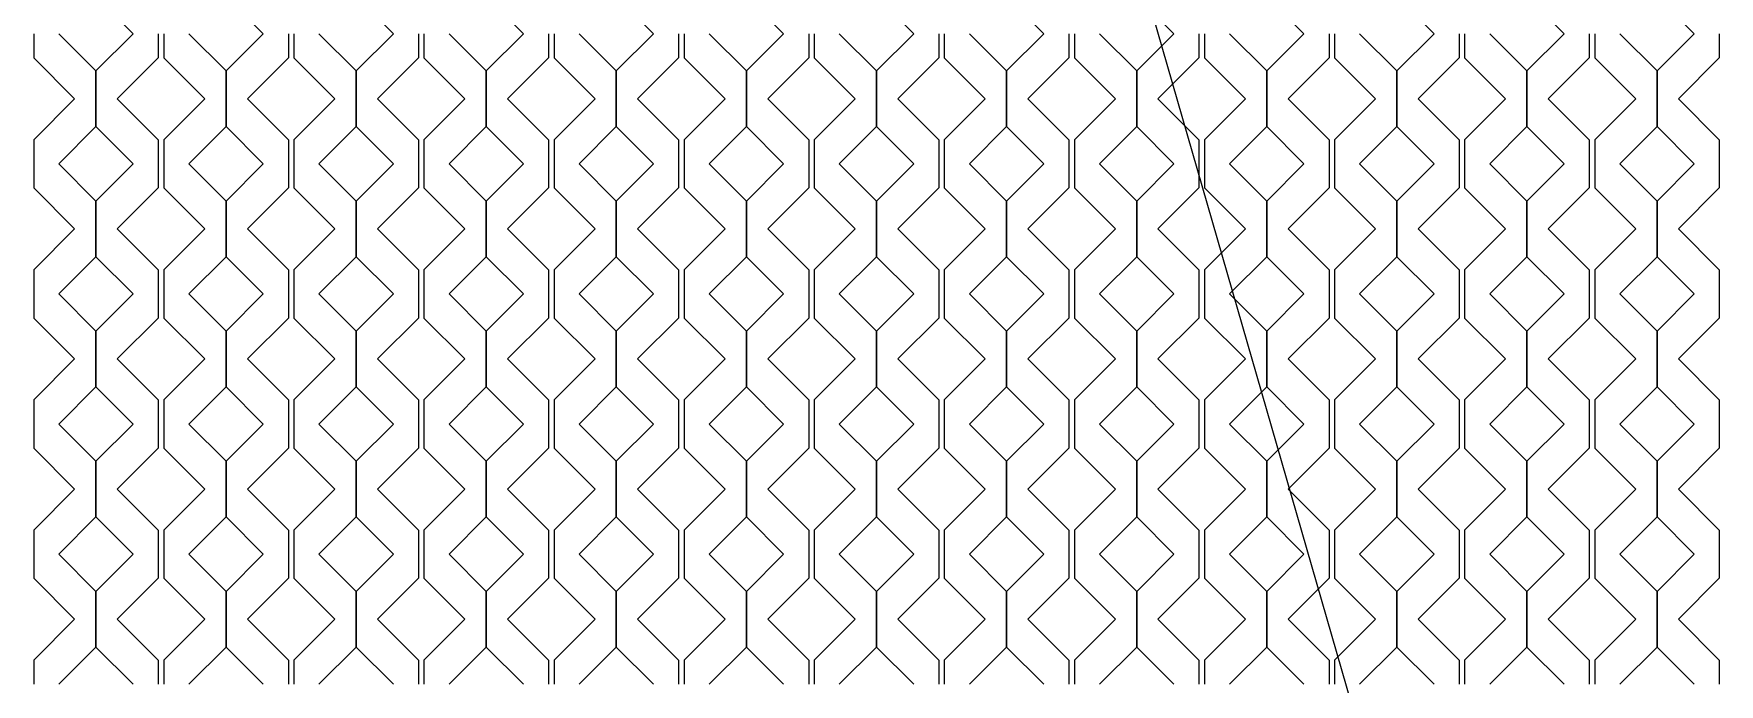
# Model space of a CAD drawing. Header units: millimetres. Extents: x -20794 to 71174, y -103753 to 30644.
# Drawn here: x 23174 to 27493, y 14000 to 15667 of the extents above; entities that cross this region are included whole.
import ezdxf

# ---------------------------------------------------------------- set-up
doc = ezdxf.new("R2010")
doc.units = ezdxf.units.MM
doc.header["$MEASUREMENT"] = 0
doc.layers.add('Местность - Рельеф', color=7, linetype='Continuous')
doc.layers.add('Местность - Рельеф_Ном._пера__1', color=7, linetype='Continuous', lineweight=13)
doc.layers.add('Местность - Рельеф_Ном._пера__102', color=7, linetype='Continuous', lineweight=5, true_color=0xcccccc)

# ---------------------------------------------------------------- blocks, each defined once
blk = doc.blocks.new('*X1')
at = {"layer": 'Местность - Рельеф_Ном._пера__102', "color": 254, "linetype": 'Continuous', "lineweight": 5, "true_color": 0xcccccc}
for p, q in [((23333.310165, 15762.0806), (23428.7398, 15666.651)), ((23666.643165, 15762.0806), (23762.0728, 15666.651)), ((23999.976165, 15762.0806), (24095.4058, 15666.651)), ((24333.309165, 15762.0806), (24428.7388, 15666.651)), ((24666.642165, 15762.0806), (24762.0718, 15666.651)), ((24999.975165, 15762.0806), (25095.4048, 15666.651)), ((25333.308165, 15762.0806), (25428.7378, 15666.651)), ((25666.641165, 15762.0806), (25762.0708, 15666.651)), ((25999.974165, 15762.0806), (26095.4038, 15666.651)), ((26333.307165, 15762.0806), (26428.7368, 15666.651)), ((26666.640165, 15762.0806), (26762.0698, 15666.651)), ((26999.973165, 15762.0806), (27095.4028, 15666.651)), ((27333.306165, 15762.0806), (27428.7358, 15666.651)), ((23173.741, 15666.651), (23173.741, 15604.907)), ((23333.31, 15571.222), (23237.881, 15666.651)), ((23428.7396, 15666.651), (23333.31, 15571.222)), ((23492.879, 15666.651), (23492.879, 15604.907)), ((23507.074, 15666.651), (23507.074, 15604.907)), ((23666.643, 15571.222), (23571.214, 15666.651)), ((23762.0726, 15666.651), (23666.643, 15571.222)), ((23826.212, 15666.651), (23826.212, 15604.907)), ((23840.407, 15666.651), (23840.407, 15604.907)), ((23999.976, 15571.222), (23904.547, 15666.651)), ((24095.4056, 15666.651), (23999.976, 15571.222)), ((24159.545, 15666.651), (24159.545, 15604.907)), ((24173.74, 15666.651), (24173.74, 15604.907)), ((24333.309, 15571.222), (24237.88, 15666.651)), ((24428.7386, 15666.651), (24333.309, 15571.222)), ((24492.878, 15666.651), (24492.878, 15604.907)), ((24507.073, 15666.651), (24507.073, 15604.907)), ((24666.642, 15571.222), (24571.213, 15666.651)), ((24762.0716, 15666.651), (24666.642, 15571.222)), ((24826.211, 15666.651), (24826.211, 15604.907)), ((24840.406, 15666.651), (24840.406, 15604.907)), ((24999.975, 15571.222), (24904.546, 15666.651)), ((25095.4046, 15666.651), (24999.975, 15571.222)), ((25159.544, 15666.651), (25159.544, 15604.907)), ((25173.739, 15666.651), (25173.739, 15604.907)), ((25333.308, 15571.222), (25237.879, 15666.651)), ((25428.7376, 15666.651), (25333.308, 15571.222)), ((25492.877, 15666.651), (25492.877, 15604.907)), ((25507.072, 15666.651), (25507.072, 15604.907)), ((25666.641, 15571.222), (25571.212, 15666.651)), ((25762.0706, 15666.651), (25666.641, 15571.222)), ((25826.21, 15666.651), (25826.21, 15604.907)), ((25840.405, 15666.651), (25840.405, 15604.907)), ((25999.974, 15571.222), (25904.545, 15666.651)), ((26095.4036, 15666.651), (25999.974, 15571.222)), ((26159.543, 15666.651), (26159.543, 15604.907)), ((26173.738, 15666.651), (26173.738, 15604.907)), ((26333.307, 15571.222), (26237.878, 15666.651)), ((26428.7366, 15666.651), (26333.307, 15571.222)), ((26492.876, 15666.651), (26492.876, 15604.907)), ((26507.071, 15666.651), (26507.071, 15604.907)), ((26666.64, 15571.222), (26571.211, 15666.651)), ((26762.0696, 15666.651), (26666.64, 15571.222)), ((26826.209, 15666.651), (26826.209, 15604.907)), ((26840.404, 15666.651), (26840.404, 15604.907)), ((26999.973, 15571.222), (26904.544, 15666.651)), ((27095.4026, 15666.651), (26999.973, 15571.222)), ((27159.542, 15666.651), (27159.542, 15604.907)), ((27173.737, 15666.651), (27173.737, 15604.907)), ((27333.306, 15571.222), (27237.877, 15666.651)), ((27428.7356, 15666.651), (27333.306, 15571.222)), ((27492.875, 15666.651), (27492.875, 15604.907)), ((23278.663, 15499.985), (23173.741, 15604.907)), ((23492.879, 15604.907), (23387.9569, 15499.985)), ((23611.996, 15499.985), (23507.074, 15604.907)), ((23826.212, 15604.907), (23721.2899, 15499.985)), ((23945.329, 15499.985), (23840.407, 15604.907)), ((24159.545, 15604.907), (24054.6229, 15499.985)), ((24278.662, 15499.985), (24173.74, 15604.907)), ((24492.878, 15604.907), (24387.9559, 15499.985)), ((24611.995, 15499.985), (24507.073, 15604.907)), ((24826.211, 15604.907), (24721.2889, 15499.985)), ((24945.328, 15499.985), (24840.406, 15604.907)), ((25159.544, 15604.907), (25054.6219, 15499.985)), ((25278.661, 15499.985), (25173.739, 15604.907)), ((25492.877, 15604.907), (25387.9549, 15499.985)), ((25611.994, 15499.985), (25507.072, 15604.907)), ((25826.21, 15604.907), (25721.2879, 15499.985)), ((25945.327, 15499.985), (25840.405, 15604.907)), ((26159.543, 15604.907), (26054.6209, 15499.985)), ((26278.66, 15499.985), (26173.738, 15604.907)), ((26492.876, 15604.907), (26387.9539, 15499.985)), ((26611.993, 15499.985), (26507.071, 15604.907)), ((26826.209, 15604.907), (26721.2869, 15499.985)), ((26945.326, 15499.985), (26840.404, 15604.907)), ((27159.542, 15604.907), (27054.6199, 15499.985)), ((27278.659, 15499.985), (27173.737, 15604.907)), ((27492.875, 15604.907), (27387.9529, 15499.985)), ((23333.31, 15428.7476), (23333.31, 15571.222)), ((23333.310165, 15571.222), (23333.310165, 15428.7476)), ((23666.643, 15428.7476), (23666.643, 15571.222)), ((23666.643165, 15571.222), (23666.643165, 15428.7476)), ((23999.976, 15428.7476), (23999.976, 15571.222)), ((23999.976165, 15571.222), (23999.976165, 15428.7476)), ((24333.309, 15428.7476), (24333.309, 15571.222)), ((24333.309165, 15571.222), (24333.309165, 15428.7476)), ((24666.642, 15428.7476), (24666.642, 15571.222)), ((24666.642165, 15571.222), (24666.642165, 15428.7476)), ((24999.975, 15428.7476), (24999.975, 15571.222)), ((24999.975165, 15571.222), (24999.975165, 15428.7476)), ((25333.308, 15428.7476), (25333.308, 15571.222)), ((25333.308165, 15571.222), (25333.308165, 15428.7476)), ((25666.641, 15428.7476), (25666.641, 15571.222)), ((25666.641165, 15571.222), (25666.641165, 15428.7476)), ((25999.974, 15428.7476), (25999.974, 15571.222)), ((25999.974165, 15571.222), (25999.974165, 15428.7476)), ((26333.307, 15428.7476), (26333.307, 15571.222)), ((26333.307165, 15571.222), (26333.307165, 15428.7476)), ((26666.64, 15428.7476), (26666.64, 15571.222)), ((26666.640165, 15571.222), (26666.640165, 15428.7476)), ((26999.973, 15428.7476), (26999.973, 15571.222)), ((26999.973165, 15571.222), (26999.973165, 15428.7476)), ((27333.306, 15428.7476), (27333.306, 15571.222)), ((27333.306165, 15571.222), (27333.306165, 15428.7476)), ((23173.741, 15395.0625), (23278.663, 15499.985)), ((23387.9569, 15499.985), (23492.879, 15395.0625)), ((23507.074, 15395.0625), (23611.996, 15499.985)), ((23721.2899, 15499.985), (23826.212, 15395.0625)), ((23840.407, 15395.0625), (23945.329, 15499.985)), ((24054.6229, 15499.985), (24159.545, 15395.0625)), ((24173.74, 15395.0625), (24278.662, 15499.985)), ((24387.9559, 15499.985), (24492.878, 15395.0625)), ((24507.073, 15395.0625), (24611.995, 15499.985)), ((24721.2889, 15499.985), (24826.211, 15395.0625)), ((24840.406, 15395.0625), (24945.328, 15499.985)), ((25054.6219, 15499.985), (25159.544, 15395.0625)), ((25173.739, 15395.0625), (25278.661, 15499.985)), ((25387.9549, 15499.985), (25492.877, 15395.0625)), ((25507.072, 15395.0625), (25611.994, 15499.985)), ((25721.2879, 15499.985), (25826.21, 15395.0625)), ((25840.405, 15395.0625), (25945.327, 15499.985)), ((26054.6209, 15499.985), (26159.543, 15395.0625)), ((26173.738, 15395.0625), (26278.66, 15499.985)), ((26387.9539, 15499.985), (26492.876, 15395.0625)), ((26507.071, 15395.0625), (26611.993, 15499.985)), ((26721.2869, 15499.985), (26826.209, 15395.0625)), ((26840.404, 15395.0625), (26945.326, 15499.985)), ((27054.6199, 15499.985), (27159.542, 15395.0625)), ((27173.737, 15395.0625), (27278.659, 15499.985)), ((27387.9529, 15499.985), (27492.875, 15395.0625)), ((23237.881, 15333.318165), (23333.31, 15428.7478)), ((23333.310165, 15428.7476), (23428.7398, 15333.318)), ((23571.214, 15333.318165), (23666.643, 15428.7478)), ((23666.643165, 15428.7476), (23762.0728, 15333.318)), ((23904.547, 15333.318165), (23999.976, 15428.7478)), ((23999.976165, 15428.7476), (24095.4058, 15333.318)), ((24237.88, 15333.318165), (24333.309, 15428.7478)), ((24333.309165, 15428.7476), (24428.7388, 15333.318)), ((24571.213, 15333.318165), (24666.642, 15428.7478)), ((24666.642165, 15428.7476), (24762.0718, 15333.318)), ((24904.546, 15333.318165), (24999.975, 15428.7478)), ((24999.975165, 15428.7476), (25095.4048, 15333.318)), ((25237.879, 15333.318165), (25333.308, 15428.7478)), ((25333.308165, 15428.7476), (25428.7378, 15333.318)), ((25571.212, 15333.318165), (25666.641, 15428.7478)), ((25666.641165, 15428.7476), (25762.0708, 15333.318)), ((25904.545, 15333.318165), (25999.974, 15428.7478)), ((25999.974165, 15428.7476), (26095.4038, 15333.318)), ((26237.878, 15333.318165), (26333.307, 15428.7478)), ((26333.307165, 15428.7476), (26428.7368, 15333.318)), ((26571.211, 15333.318165), (26666.64, 15428.7478)), ((26666.640165, 15428.7476), (26762.0698, 15333.318)), ((26904.544, 15333.318165), (26999.973, 15428.7478)), ((26999.973165, 15428.7476), (27095.4028, 15333.318)), ((27237.877, 15333.318165), (27333.306, 15428.7478)), ((27333.306165, 15428.7476), (27428.7358, 15333.318)), ((23173.741, 15395.0625), (23173.741, 15333.318)), ((23492.879, 15395.0625), (23492.879, 15333.318)), ((23507.074, 15395.0625), (23507.074, 15333.318)), ((23826.212, 15395.0625), (23826.212, 15333.318)), ((23840.407, 15395.0625), (23840.407, 15333.318)), ((24159.545, 15395.0625), (24159.545, 15333.318)), ((24173.74, 15395.0625), (24173.74, 15333.318)), ((24492.878, 15395.0625), (24492.878, 15333.318)), ((24507.073, 15395.0625), (24507.073, 15333.318)), ((24826.211, 15395.0625), (24826.211, 15333.318)), ((24840.406, 15395.0625), (24840.406, 15333.318)), ((25159.544, 15395.0625), (25159.544, 15333.318)), ((25173.739, 15395.0625), (25173.739, 15333.318)), ((25492.877, 15395.0625), (25492.877, 15333.318)), ((25507.072, 15395.0625), (25507.072, 15333.318)), ((25826.21, 15395.0625), (25826.21, 15333.318)), ((25840.405, 15395.0625), (25840.405, 15333.318)), ((26159.543, 15395.0625), (26159.543, 15333.318)), ((26173.738, 15395.0625), (26173.738, 15333.318)), ((26492.876, 15395.0625), (26492.876, 15333.318)), ((26507.071, 15395.0625), (26507.071, 15333.318)), ((26826.209, 15395.0625), (26826.209, 15333.318)), ((26840.404, 15395.0625), (26840.404, 15333.318)), ((27159.542, 15395.0625), (27159.542, 15333.318)), ((27173.737, 15395.0625), (27173.737, 15333.318)), ((27492.875, 15395.0625), (27492.875, 15333.318)), ((23173.741, 15333.318), (23173.741, 15271.574)), ((23333.31, 15237.889), (23237.881, 15333.318)), ((23428.7396, 15333.318), (23333.31, 15237.889)), ((23492.879, 15333.318), (23492.879, 15271.574)), ((23507.074, 15333.318), (23507.074, 15271.574)), ((23666.643, 15237.889), (23571.214, 15333.318)), ((23762.0726, 15333.318), (23666.643, 15237.889)), ((23826.212, 15333.318), (23826.212, 15271.574)), ((23840.407, 15333.318), (23840.407, 15271.574)), ((23999.976, 15237.889), (23904.547, 15333.318)), ((24095.4056, 15333.318), (23999.976, 15237.889)), ((24159.545, 15333.318), (24159.545, 15271.574)), ((24173.74, 15333.318), (24173.74, 15271.574)), ((24333.309, 15237.889), (24237.88, 15333.318)), ((24428.7386, 15333.318), (24333.309, 15237.889)), ((24492.878, 15333.318), (24492.878, 15271.574)), ((24507.073, 15333.318), (24507.073, 15271.574)), ((24666.642, 15237.889), (24571.213, 15333.318)), ((24762.0716, 15333.318), (24666.642, 15237.889)), ((24826.211, 15333.318), (24826.211, 15271.574)), ((24840.406, 15333.318), (24840.406, 15271.574)), ((24999.975, 15237.889), (24904.546, 15333.318)), ((25095.4046, 15333.318), (24999.975, 15237.889)), ((25159.544, 15333.318), (25159.544, 15271.574)), ((25173.739, 15333.318), (25173.739, 15271.574)), ((25333.308, 15237.889), (25237.879, 15333.318)), ((25428.7376, 15333.318), (25333.308, 15237.889)), ((25492.877, 15333.318), (25492.877, 15271.574)), ((25507.072, 15333.318), (25507.072, 15271.574)), ((25666.641, 15237.889), (25571.212, 15333.318)), ((25762.0706, 15333.318), (25666.641, 15237.889)), ((25826.21, 15333.318), (25826.21, 15271.574)), ((25840.405, 15333.318), (25840.405, 15271.574)), ((25999.974, 15237.889), (25904.545, 15333.318)), ((26095.4036, 15333.318), (25999.974, 15237.889)), ((26159.543, 15333.318), (26159.543, 15271.574)), ((26173.738, 15333.318), (26173.738, 15271.574)), ((26333.307, 15237.889), (26237.878, 15333.318)), ((26428.7366, 15333.318), (26333.307, 15237.889)), ((26492.876, 15333.318), (26492.876, 15271.574)), ((26507.071, 15333.318), (26507.071, 15271.574)), ((26666.64, 15237.889), (26571.211, 15333.318)), ((26762.0696, 15333.318), (26666.64, 15237.889)), ((26826.209, 15333.318), (26826.209, 15271.574)), ((26840.404, 15333.318), (26840.404, 15271.574)), ((26999.973, 15237.889), (26904.544, 15333.318)), ((27095.4026, 15333.318), (26999.973, 15237.889)), ((27159.542, 15333.318), (27159.542, 15271.574)), ((27173.737, 15333.318), (27173.737, 15271.574)), ((27333.306, 15237.889), (27237.877, 15333.318)), ((27428.7356, 15333.318), (27333.306, 15237.889)), ((27492.875, 15333.318), (27492.875, 15271.574)), ((23278.663, 15166.652), (23173.741, 15271.574)), ((23492.879, 15271.574), (23387.9569, 15166.652)), ((23611.996, 15166.652), (23507.074, 15271.574)), ((23826.212, 15271.574), (23721.2899, 15166.652)), ((23945.329, 15166.652), (23840.407, 15271.574)), ((24159.545, 15271.574), (24054.6229, 15166.652)), ((24278.662, 15166.652), (24173.74, 15271.574)), ((24492.878, 15271.574), (24387.9559, 15166.652)), ((24611.995, 15166.652), (24507.073, 15271.574)), ((24826.211, 15271.574), (24721.2889, 15166.652)), ((24945.328, 15166.652), (24840.406, 15271.574)), ((25159.544, 15271.574), (25054.6219, 15166.652)), ((25278.661, 15166.652), (25173.739, 15271.574)), ((25492.877, 15271.574), (25387.9549, 15166.652)), ((25611.994, 15166.652), (25507.072, 15271.574)), ((25826.21, 15271.574), (25721.2879, 15166.652)), ((25945.327, 15166.652), (25840.405, 15271.574)), ((26159.543, 15271.574), (26054.6209, 15166.652)), ((26278.66, 15166.652), (26173.738, 15271.574)), ((26492.876, 15271.574), (26387.9539, 15166.652)), ((26611.993, 15166.652), (26507.071, 15271.574)), ((26826.209, 15271.574), (26721.2869, 15166.652)), ((26945.326, 15166.652), (26840.404, 15271.574)), ((27159.542, 15271.574), (27054.6199, 15166.652)), ((27278.659, 15166.652), (27173.737, 15271.574)), ((27492.875, 15271.574), (27387.9529, 15166.652)), ((23333.31, 15095.4146), (23333.31, 15237.889)), ((23333.310165, 15237.889), (23333.310165, 15095.4146)), ((23666.643, 15095.4146), (23666.643, 15237.889)), ((23666.643165, 15237.889), (23666.643165, 15095.4146)), ((23999.976, 15095.4146), (23999.976, 15237.889)), ((23999.976165, 15237.889), (23999.976165, 15095.4146)), ((24333.309, 15095.4146), (24333.309, 15237.889)), ((24333.309165, 15237.889), (24333.309165, 15095.4146)), ((24666.642, 15095.4146), (24666.642, 15237.889)), ((24666.642165, 15237.889), (24666.642165, 15095.4146)), ((24999.975, 15095.4146), (24999.975, 15237.889)), ((24999.975165, 15237.889), (24999.975165, 15095.4146)), ((25333.308, 15095.4146), (25333.308, 15237.889)), ((25333.308165, 15237.889), (25333.308165, 15095.4146)), ((25666.641, 15095.4146), (25666.641, 15237.889)), ((25666.641165, 15237.889), (25666.641165, 15095.4146)), ((25999.974, 15095.4146), (25999.974, 15237.889)), ((25999.974165, 15237.889), (25999.974165, 15095.4146)), ((26333.307, 15095.4146), (26333.307, 15237.889)), ((26333.307165, 15237.889), (26333.307165, 15095.4146)), ((26666.64, 15095.4146), (26666.64, 15237.889)), ((26666.640165, 15237.889), (26666.640165, 15095.4146)), ((26999.973, 15095.4146), (26999.973, 15237.889)), ((26999.973165, 15237.889), (26999.973165, 15095.4146)), ((27333.306, 15095.4146), (27333.306, 15237.889)), ((27333.306165, 15237.889), (27333.306165, 15095.4146)), ((23173.741, 15061.7295), (23278.663, 15166.652)), ((23387.9569, 15166.652), (23492.879, 15061.7295)), ((23507.074, 15061.7295), (23611.996, 15166.652)), ((23721.2899, 15166.652), (23826.212, 15061.7295)), ((23840.407, 15061.7295), (23945.329, 15166.652)), ((24054.6229, 15166.652), (24159.545, 15061.7295)), ((24173.74, 15061.7295), (24278.662, 15166.652)), ((24387.9559, 15166.652), (24492.878, 15061.7295)), ((24507.073, 15061.7295), (24611.995, 15166.652)), ((24721.2889, 15166.652), (24826.211, 15061.7295)), ((24840.406, 15061.7295), (24945.328, 15166.652)), ((25054.6219, 15166.652), (25159.544, 15061.7295)), ((25173.739, 15061.7295), (25278.661, 15166.652)), ((25387.9549, 15166.652), (25492.877, 15061.7295)), ((25507.072, 15061.7295), (25611.994, 15166.652)), ((25721.2879, 15166.652), (25826.21, 15061.7295)), ((25840.405, 15061.7295), (25945.327, 15166.652)), ((26054.6209, 15166.652), (26159.543, 15061.7295)), ((26173.738, 15061.7295), (26278.66, 15166.652)), ((26387.9539, 15166.652), (26492.876, 15061.7295)), ((26507.071, 15061.7295), (26611.993, 15166.652)), ((26721.2869, 15166.652), (26826.209, 15061.7295)), ((26840.404, 15061.7295), (26945.326, 15166.652)), ((27054.6199, 15166.652), (27159.542, 15061.7295)), ((27173.737, 15061.7295), (27278.659, 15166.652)), ((27387.9529, 15166.652), (27492.875, 15061.7295)), ((23237.881, 14999.985165), (23333.31, 15095.4148)), ((23333.310165, 15095.4146), (23428.7398, 14999.985)), ((23571.214, 14999.985165), (23666.643, 15095.4148)), ((23666.643165, 15095.4146), (23762.0728, 14999.985)), ((23904.547, 14999.985165), (23999.976, 15095.4148)), ((23999.976165, 15095.4146), (24095.4058, 14999.985)), ((24237.88, 14999.985165), (24333.309, 15095.4148)), ((24333.309165, 15095.4146), (24428.7388, 14999.985)), ((24571.213, 14999.985165), (24666.642, 15095.4148)), ((24666.642165, 15095.4146), (24762.0718, 14999.985)), ((24904.546, 14999.985165), (24999.975, 15095.4148)), ((24999.975165, 15095.4146), (25095.4048, 14999.985)), ((25237.879, 14999.985165), (25333.308, 15095.4148)), ((25333.308165, 15095.4146), (25428.7378, 14999.985)), ((25571.212, 14999.985165), (25666.641, 15095.4148)), ((25666.641165, 15095.4146), (25762.0708, 14999.985)), ((25904.545, 14999.985165), (25999.974, 15095.4148)), ((25999.974165, 15095.4146), (26095.4038, 14999.985)), ((26237.878, 14999.985165), (26333.307, 15095.4148)), ((26333.307165, 15095.4146), (26428.7368, 14999.985)), ((26571.211, 14999.985165), (26666.64, 15095.4148)), ((26666.640165, 15095.4146), (26762.0698, 14999.985)), ((26904.544, 14999.985165), (26999.973, 15095.4148)), ((26999.973165, 15095.4146), (27095.4028, 14999.985)), ((27237.877, 14999.985165), (27333.306, 15095.4148)), ((27333.306165, 15095.4146), (27428.7358, 14999.985)), ((23173.741, 15061.7295), (23173.741, 14999.985)), ((23492.879, 15061.7295), (23492.879, 14999.985)), ((23507.074, 15061.7295), (23507.074, 14999.985)), ((23826.212, 15061.7295), (23826.212, 14999.985)), ((23840.407, 15061.7295), (23840.407, 14999.985)), ((24159.545, 15061.7295), (24159.545, 14999.985)), ((24173.74, 15061.7295), (24173.74, 14999.985)), ((24492.878, 15061.7295), (24492.878, 14999.985)), ((24507.073, 15061.7295), (24507.073, 14999.985)), ((24826.211, 15061.7295), (24826.211, 14999.985)), ((24840.406, 15061.7295), (24840.406, 14999.985)), ((25159.544, 15061.7295), (25159.544, 14999.985)), ((25173.739, 15061.7295), (25173.739, 14999.985)), ((25492.877, 15061.7295), (25492.877, 14999.985)), ((25507.072, 15061.7295), (25507.072, 14999.985)), ((25826.21, 15061.7295), (25826.21, 14999.985)), ((25840.405, 15061.7295), (25840.405, 14999.985)), ((26159.543, 15061.7295), (26159.543, 14999.985)), ((26173.738, 15061.7295), (26173.738, 14999.985)), ((26492.876, 15061.7295), (26492.876, 14999.985)), ((26507.071, 15061.7295), (26507.071, 14999.985)), ((26826.209, 15061.7295), (26826.209, 14999.985)), ((26840.404, 15061.7295), (26840.404, 14999.985)), ((27159.542, 15061.7295), (27159.542, 14999.985)), ((27173.737, 15061.7295), (27173.737, 14999.985)), ((27492.875, 15061.7295), (27492.875, 14999.985)), ((23173.741, 14999.985), (23173.741, 14938.241)), ((23333.31, 14904.556), (23237.881, 14999.985)), ((23428.7396, 14999.985), (23333.31, 14904.556)), ((23492.879, 14999.985), (23492.879, 14938.241)), ((23507.074, 14999.985), (23507.074, 14938.241)), ((23666.643, 14904.556), (23571.214, 14999.985)), ((23762.0726, 14999.985), (23666.643, 14904.556)), ((23826.212, 14999.985), (23826.212, 14938.241)), ((23840.407, 14999.985), (23840.407, 14938.241)), ((23999.976, 14904.556), (23904.547, 14999.985)), ((24095.4056, 14999.985), (23999.976, 14904.556)), ((24159.545, 14999.985), (24159.545, 14938.241)), ((24173.74, 14999.985), (24173.74, 14938.241)), ((24333.309, 14904.556), (24237.88, 14999.985)), ((24428.7386, 14999.985), (24333.309, 14904.556)), ((24492.878, 14999.985), (24492.878, 14938.241)), ((24507.073, 14999.985), (24507.073, 14938.241)), ((24666.642, 14904.556), (24571.213, 14999.985)), ((24762.0716, 14999.985), (24666.642, 14904.556)), ((24826.211, 14999.985), (24826.211, 14938.241)), ((24840.406, 14999.985), (24840.406, 14938.241)), ((24999.975, 14904.556), (24904.546, 14999.985)), ((25095.4046, 14999.985), (24999.975, 14904.556)), ((25159.544, 14999.985), (25159.544, 14938.241)), ((25173.739, 14999.985), (25173.739, 14938.241)), ((25333.308, 14904.556), (25237.879, 14999.985)), ((25428.7376, 14999.985), (25333.308, 14904.556)), ((25492.877, 14999.985), (25492.877, 14938.241)), ((25507.072, 14999.985), (25507.072, 14938.241)), ((25666.641, 14904.556), (25571.212, 14999.985)), ((25762.0706, 14999.985), (25666.641, 14904.556)), ((25826.21, 14999.985), (25826.21, 14938.241)), ((25840.405, 14999.985), (25840.405, 14938.241)), ((25999.974, 14904.556), (25904.545, 14999.985)), ((26095.4036, 14999.985), (25999.974, 14904.556)), ((26159.543, 14999.985), (26159.543, 14938.241)), ((26173.738, 14999.985), (26173.738, 14938.241)), ((26333.307, 14904.556), (26237.878, 14999.985)), ((26428.7366, 14999.985), (26333.307, 14904.556)), ((26492.876, 14999.985), (26492.876, 14938.241)), ((26507.071, 14999.985), (26507.071, 14938.241)), ((26666.64, 14904.556), (26571.211, 14999.985)), ((26762.0696, 14999.985), (26666.64, 14904.556)), ((26826.209, 14999.985), (26826.209, 14938.241)), ((26840.404, 14999.985), (26840.404, 14938.241)), ((26999.973, 14904.556), (26904.544, 14999.985)), ((27095.4026, 14999.985), (26999.973, 14904.556)), ((27159.542, 14999.985), (27159.542, 14938.241)), ((27173.737, 14999.985), (27173.737, 14938.241)), ((27333.306, 14904.556), (27237.877, 14999.985)), ((27428.7356, 14999.985), (27333.306, 14904.556)), ((27492.875, 14999.985), (27492.875, 14938.241)), ((23278.663, 14833.319), (23173.741, 14938.241)), ((23333.31, 14762.0816), (23333.31, 14904.556)), ((23333.310165, 14904.556), (23333.310165, 14762.0816)), ((23492.879, 14938.241), (23387.9569, 14833.319)), ((23611.996, 14833.319), (23507.074, 14938.241)), ((23666.643, 14762.0816), (23666.643, 14904.556)), ((23666.643165, 14904.556), (23666.643165, 14762.0816)), ((23826.212, 14938.241), (23721.2899, 14833.319)), ((23945.329, 14833.319), (23840.407, 14938.241)), ((23999.976, 14762.0816), (23999.976, 14904.556)), ((23999.976165, 14904.556), (23999.976165, 14762.0816)), ((24159.545, 14938.241), (24054.6229, 14833.319)), ((24278.662, 14833.319), (24173.74, 14938.241)), ((24333.309, 14762.0816), (24333.309, 14904.556)), ((24333.309165, 14904.556), (24333.309165, 14762.0816)), ((24492.878, 14938.241), (24387.9559, 14833.319)), ((24611.995, 14833.319), (24507.073, 14938.241)), ((24666.642, 14762.0816), (24666.642, 14904.556)), ((24666.642165, 14904.556), (24666.642165, 14762.0816)), ((24826.211, 14938.241), (24721.2889, 14833.319)), ((24945.328, 14833.319), (24840.406, 14938.241)), ((24999.975, 14762.0816), (24999.975, 14904.556)), ((24999.975165, 14904.556), (24999.975165, 14762.0816)), ((25159.544, 14938.241), (25054.6219, 14833.319)), ((25278.661, 14833.319), (25173.739, 14938.241)), ((25333.308, 14762.0816), (25333.308, 14904.556)), ((25333.308165, 14904.556), (25333.308165, 14762.0816)), ((25492.877, 14938.241), (25387.9549, 14833.319)), ((25611.994, 14833.319), (25507.072, 14938.241)), ((25666.641, 14762.0816), (25666.641, 14904.556)), ((25666.641165, 14904.556), (25666.641165, 14762.0816)), ((25826.21, 14938.241), (25721.2879, 14833.319)), ((25945.327, 14833.319), (25840.405, 14938.241)), ((25999.974, 14762.0816), (25999.974, 14904.556)), ((25999.974165, 14904.556), (25999.974165, 14762.0816)), ((26159.543, 14938.241), (26054.6209, 14833.319)), ((26278.66, 14833.319), (26173.738, 14938.241)), ((26333.307, 14762.0816), (26333.307, 14904.556)), ((26333.307165, 14904.556), (26333.307165, 14762.0816)), ((26492.876, 14938.241), (26387.9539, 14833.319)), ((26611.993, 14833.319), (26507.071, 14938.241)), ((26666.64, 14762.0816), (26666.64, 14904.556)), ((26666.640165, 14904.556), (26666.640165, 14762.0816)), ((26826.209, 14938.241), (26721.2869, 14833.319)), ((26945.326, 14833.319), (26840.404, 14938.241)), ((26999.973, 14762.0816), (26999.973, 14904.556)), ((26999.973165, 14904.556), (26999.973165, 14762.0816)), ((27159.542, 14938.241), (27054.6199, 14833.319)), ((27278.659, 14833.319), (27173.737, 14938.241)), ((27333.306, 14762.0816), (27333.306, 14904.556)), ((27333.306165, 14904.556), (27333.306165, 14762.0816)), ((27492.875, 14938.241), (27387.9529, 14833.319)), ((23173.741, 14728.3965), (23278.663, 14833.319)), ((23387.9569, 14833.319), (23492.879, 14728.3965)), ((23507.074, 14728.3965), (23611.996, 14833.319)), ((23721.2899, 14833.319), (23826.212, 14728.3965)), ((23840.407, 14728.3965), (23945.329, 14833.319)), ((24054.6229, 14833.319), (24159.545, 14728.3965)), ((24173.74, 14728.3965), (24278.662, 14833.319)), ((24387.9559, 14833.319), (24492.878, 14728.3965)), ((24507.073, 14728.3965), (24611.995, 14833.319)), ((24721.2889, 14833.319), (24826.211, 14728.3965)), ((24840.406, 14728.3965), (24945.328, 14833.319)), ((25054.6219, 14833.319), (25159.544, 14728.3965)), ((25173.739, 14728.3965), (25278.661, 14833.319)), ((25387.9549, 14833.319), (25492.877, 14728.3965)), ((25507.072, 14728.3965), (25611.994, 14833.319)), ((25721.2879, 14833.319), (25826.21, 14728.3965)), ((25840.405, 14728.3965), (25945.327, 14833.319)), ((26054.6209, 14833.319), (26159.543, 14728.3965)), ((26173.738, 14728.3965), (26278.66, 14833.319)), ((26387.9539, 14833.319), (26492.876, 14728.3965)), ((26507.071, 14728.3965), (26611.993, 14833.319)), ((26721.2869, 14833.319), (26826.209, 14728.3965)), ((26840.404, 14728.3965), (26945.326, 14833.319)), ((27054.6199, 14833.319), (27159.542, 14728.3965)), ((27173.737, 14728.3965), (27278.659, 14833.319)), ((27387.9529, 14833.319), (27492.875, 14728.3965)), ((23173.741, 14728.3965), (23173.741, 14666.652)), ((23237.881, 14666.652165), (23333.31, 14762.0818)), ((23333.310165, 14762.0816), (23428.7398, 14666.652)), ((23492.879, 14728.3965), (23492.879, 14666.652)), ((23507.074, 14728.3965), (23507.074, 14666.652)), ((23571.214, 14666.652165), (23666.643, 14762.0818)), ((23666.643165, 14762.0816), (23762.0728, 14666.652)), ((23826.212, 14728.3965), (23826.212, 14666.652)), ((23840.407, 14728.3965), (23840.407, 14666.652)), ((23904.547, 14666.652165), (23999.976, 14762.0818)), ((23999.976165, 14762.0816), (24095.4058, 14666.652)), ((24159.545, 14728.3965), (24159.545, 14666.652)), ((24173.74, 14728.3965), (24173.74, 14666.652)), ((24237.88, 14666.652165), (24333.309, 14762.0818)), ((24333.309165, 14762.0816), (24428.7388, 14666.652)), ((24492.878, 14728.3965), (24492.878, 14666.652)), ((24507.073, 14728.3965), (24507.073, 14666.652)), ((24571.213, 14666.652165), (24666.642, 14762.0818)), ((24666.642165, 14762.0816), (24762.0718, 14666.652)), ((24826.211, 14728.3965), (24826.211, 14666.652)), ((24840.406, 14728.3965), (24840.406, 14666.652)), ((24904.546, 14666.652165), (24999.975, 14762.0818)), ((24999.975165, 14762.0816), (25095.4048, 14666.652)), ((25159.544, 14728.3965), (25159.544, 14666.652)), ((25173.739, 14728.3965), (25173.739, 14666.652)), ((25237.879, 14666.652165), (25333.308, 14762.0818)), ((25333.308165, 14762.0816), (25428.7378, 14666.652)), ((25492.877, 14728.3965), (25492.877, 14666.652)), ((25507.072, 14728.3965), (25507.072, 14666.652)), ((25571.212, 14666.652165), (25666.641, 14762.0818)), ((25666.641165, 14762.0816), (25762.0708, 14666.652)), ((25826.21, 14728.3965), (25826.21, 14666.652)), ((25840.405, 14728.3965), (25840.405, 14666.652)), ((25904.545, 14666.652165), (25999.974, 14762.0818)), ((25999.974165, 14762.0816), (26095.4038, 14666.652)), ((26159.543, 14728.3965), (26159.543, 14666.652)), ((26173.738, 14728.3965), (26173.738, 14666.652)), ((26237.878, 14666.652165), (26333.307, 14762.0818)), ((26333.307165, 14762.0816), (26428.7368, 14666.652)), ((26492.876, 14728.3965), (26492.876, 14666.652)), ((26507.071, 14728.3965), (26507.071, 14666.652)), ((26571.211, 14666.652165), (26666.64, 14762.0818)), ((26666.640165, 14762.0816), (26762.0698, 14666.652)), ((26826.209, 14728.3965), (26826.209, 14666.652)), ((26840.404, 14728.3965), (26840.404, 14666.652)), ((26904.544, 14666.652165), (26999.973, 14762.0818)), ((26999.973165, 14762.0816), (27095.4028, 14666.652)), ((27159.542, 14728.3965), (27159.542, 14666.652)), ((27173.737, 14728.3965), (27173.737, 14666.652)), ((27237.877, 14666.652165), (27333.306, 14762.0818)), ((27333.306165, 14762.0816), (27428.7358, 14666.652)), ((27492.875, 14728.3965), (27492.875, 14666.652)), ((23173.741, 14666.652), (23173.741, 14604.908)), ((23333.31, 14571.223), (23237.881, 14666.652)), ((23428.7396, 14666.652), (23333.31, 14571.223)), ((23492.879, 14666.652), (23492.879, 14604.908)), ((23507.074, 14666.652), (23507.074, 14604.908)), ((23666.643, 14571.223), (23571.214, 14666.652)), ((23762.0726, 14666.652), (23666.643, 14571.223)), ((23826.212, 14666.652), (23826.212, 14604.908)), ((23840.407, 14666.652), (23840.407, 14604.908)), ((23999.976, 14571.223), (23904.547, 14666.652)), ((24095.4056, 14666.652), (23999.976, 14571.223)), ((24159.545, 14666.652), (24159.545, 14604.908)), ((24173.74, 14666.652), (24173.74, 14604.908)), ((24333.309, 14571.223), (24237.88, 14666.652)), ((24428.7386, 14666.652), (24333.309, 14571.223)), ((24492.878, 14666.652), (24492.878, 14604.908)), ((24507.073, 14666.652), (24507.073, 14604.908)), ((24666.642, 14571.223), (24571.213, 14666.652)), ((24762.0716, 14666.652), (24666.642, 14571.223)), ((24826.211, 14666.652), (24826.211, 14604.908)), ((24840.406, 14666.652), (24840.406, 14604.908)), ((24999.975, 14571.223), (24904.546, 14666.652)), ((25095.4046, 14666.652), (24999.975, 14571.223)), ((25159.544, 14666.652), (25159.544, 14604.908)), ((25173.739, 14666.652), (25173.739, 14604.908)), ((25333.308, 14571.223), (25237.879, 14666.652)), ((25428.7376, 14666.652), (25333.308, 14571.223)), ((25492.877, 14666.652), (25492.877, 14604.908)), ((25507.072, 14666.652), (25507.072, 14604.908)), ((25666.641, 14571.223), (25571.212, 14666.652)), ((25762.0706, 14666.652), (25666.641, 14571.223)), ((25826.21, 14666.652), (25826.21, 14604.908)), ((25840.405, 14666.652), (25840.405, 14604.908)), ((25999.974, 14571.223), (25904.545, 14666.652)), ((26095.4036, 14666.652), (25999.974, 14571.223)), ((26159.543, 14666.652), (26159.543, 14604.908)), ((26173.738, 14666.652), (26173.738, 14604.908)), ((26333.307, 14571.223), (26237.878, 14666.652)), ((26428.7366, 14666.652), (26333.307, 14571.223)), ((26492.876, 14666.652), (26492.876, 14604.908)), ((26507.071, 14666.652), (26507.071, 14604.908)), ((26666.64, 14571.223), (26571.211, 14666.652)), ((26762.0696, 14666.652), (26666.64, 14571.223)), ((26826.209, 14666.652), (26826.209, 14604.908)), ((26840.404, 14666.652), (26840.404, 14604.908)), ((26999.973, 14571.223), (26904.544, 14666.652)), ((27095.4026, 14666.652), (26999.973, 14571.223)), ((27159.542, 14666.652), (27159.542, 14604.908)), ((27173.737, 14666.652), (27173.737, 14604.908)), ((27333.306, 14571.223), (27237.877, 14666.652)), ((27428.7356, 14666.652), (27333.306, 14571.223)), ((27492.875, 14666.652), (27492.875, 14604.908)), ((23278.663, 14499.986), (23173.741, 14604.908)), ((23492.879, 14604.908), (23387.9569, 14499.986)), ((23611.996, 14499.986), (23507.074, 14604.908)), ((23826.212, 14604.908), (23721.2899, 14499.986)), ((23945.329, 14499.986), (23840.407, 14604.908)), ((24159.545, 14604.908), (24054.6229, 14499.986)), ((24278.662, 14499.986), (24173.74, 14604.908)), ((24492.878, 14604.908), (24387.9559, 14499.986)), ((24611.995, 14499.986), (24507.073, 14604.908)), ((24826.211, 14604.908), (24721.2889, 14499.986)), ((24945.328, 14499.986), (24840.406, 14604.908)), ((25159.544, 14604.908), (25054.6219, 14499.986)), ((25278.661, 14499.986), (25173.739, 14604.908)), ((25492.877, 14604.908), (25387.9549, 14499.986)), ((25611.994, 14499.986), (25507.072, 14604.908)), ((25826.21, 14604.908), (25721.2879, 14499.986)), ((25945.327, 14499.986), (25840.405, 14604.908)), ((26159.543, 14604.908), (26054.6209, 14499.986)), ((26278.66, 14499.986), (26173.738, 14604.908)), ((26492.876, 14604.908), (26387.9539, 14499.986)), ((26611.993, 14499.986), (26507.071, 14604.908)), ((26826.209, 14604.908), (26721.2869, 14499.986)), ((26945.326, 14499.986), (26840.404, 14604.908)), ((27159.542, 14604.908), (27054.6199, 14499.986)), ((27278.659, 14499.986), (27173.737, 14604.908)), ((27492.875, 14604.908), (27387.9529, 14499.986)), ((23333.31, 14428.7486), (23333.31, 14571.223)), ((23333.310165, 14571.223), (23333.310165, 14428.7486)), ((23666.643, 14428.7486), (23666.643, 14571.223)), ((23666.643165, 14571.223), (23666.643165, 14428.7486)), ((23999.976, 14428.7486), (23999.976, 14571.223)), ((23999.976165, 14571.223), (23999.976165, 14428.7486)), ((24333.309, 14428.7486), (24333.309, 14571.223)), ((24333.309165, 14571.223), (24333.309165, 14428.7486)), ((24666.642, 14428.7486), (24666.642, 14571.223)), ((24666.642165, 14571.223), (24666.642165, 14428.7486)), ((24999.975, 14428.7486), (24999.975, 14571.223)), ((24999.975165, 14571.223), (24999.975165, 14428.7486)), ((25333.308, 14428.7486), (25333.308, 14571.223)), ((25333.308165, 14571.223), (25333.308165, 14428.7486)), ((25666.641, 14428.7486), (25666.641, 14571.223)), ((25666.641165, 14571.223), (25666.641165, 14428.7486)), ((25999.974, 14428.7486), (25999.974, 14571.223)), ((25999.974165, 14571.223), (25999.974165, 14428.7486)), ((26333.307, 14428.7486), (26333.307, 14571.223)), ((26333.307165, 14571.223), (26333.307165, 14428.7486)), ((26666.64, 14428.7486), (26666.64, 14571.223)), ((26666.640165, 14571.223), (26666.640165, 14428.7486)), ((26999.973, 14428.7486), (26999.973, 14571.223)), ((26999.973165, 14571.223), (26999.973165, 14428.7486)), ((27333.306, 14428.7486), (27333.306, 14571.223)), ((27333.306165, 14571.223), (27333.306165, 14428.7486)), ((23173.741, 14395.0635), (23278.663, 14499.986)), ((23387.9569, 14499.986), (23492.879, 14395.0635)), ((23507.074, 14395.0635), (23611.996, 14499.986)), ((23721.2899, 14499.986), (23826.212, 14395.0635)), ((23840.407, 14395.0635), (23945.329, 14499.986)), ((24054.6229, 14499.986), (24159.545, 14395.0635)), ((24173.74, 14395.0635), (24278.662, 14499.986)), ((24387.9559, 14499.986), (24492.878, 14395.0635)), ((24507.073, 14395.0635), (24611.995, 14499.986)), ((24721.2889, 14499.986), (24826.211, 14395.0635)), ((24840.406, 14395.0635), (24945.328, 14499.986)), ((25054.6219, 14499.986), (25159.544, 14395.0635)), ((25173.739, 14395.0635), (25278.661, 14499.986)), ((25387.9549, 14499.986), (25492.877, 14395.0635)), ((25507.072, 14395.0635), (25611.994, 14499.986)), ((25721.2879, 14499.986), (25826.21, 14395.0635)), ((25840.405, 14395.0635), (25945.327, 14499.986)), ((26054.6209, 14499.986), (26159.543, 14395.0635)), ((26173.738, 14395.0635), (26278.66, 14499.986)), ((26387.9539, 14499.986), (26492.876, 14395.0635)), ((26507.071, 14395.0635), (26611.993, 14499.986)), ((26721.2869, 14499.986), (26826.209, 14395.0635)), ((26840.404, 14395.0635), (26945.326, 14499.986)), ((27054.6199, 14499.986), (27159.542, 14395.0635)), ((27173.737, 14395.0635), (27278.659, 14499.986)), ((27387.9529, 14499.986), (27492.875, 14395.0635)), ((23237.881, 14333.319165), (23333.31, 14428.7488)), ((23333.310165, 14428.7486), (23428.7398, 14333.319)), ((23571.214, 14333.319165), (23666.643, 14428.7488)), ((23666.643165, 14428.7486), (23762.0728, 14333.319)), ((23904.547, 14333.319165), (23999.976, 14428.7488)), ((23999.976165, 14428.7486), (24095.4058, 14333.319)), ((24237.88, 14333.319165), (24333.309, 14428.7488)), ((24333.309165, 14428.7486), (24428.7388, 14333.319)), ((24571.213, 14333.319165), (24666.642, 14428.7488)), ((24666.642165, 14428.7486), (24762.0718, 14333.319)), ((24904.546, 14333.319165), (24999.975, 14428.7488)), ((24999.975165, 14428.7486), (25095.4048, 14333.319)), ((25237.879, 14333.319165), (25333.308, 14428.7488)), ((25333.308165, 14428.7486), (25428.7378, 14333.319)), ((25571.212, 14333.319165), (25666.641, 14428.7488)), ((25666.641165, 14428.7486), (25762.0708, 14333.319)), ((25904.545, 14333.319165), (25999.974, 14428.7488)), ((25999.974165, 14428.7486), (26095.4038, 14333.319)), ((26237.878, 14333.319165), (26333.307, 14428.7488)), ((26333.307165, 14428.7486), (26428.7368, 14333.319)), ((26571.211, 14333.319165), (26666.64, 14428.7488)), ((26666.640165, 14428.7486), (26762.0698, 14333.319)), ((26904.544, 14333.319165), (26999.973, 14428.7488)), ((26999.973165, 14428.7486), (27095.4028, 14333.319)), ((27237.877, 14333.319165), (27333.306, 14428.7488)), ((27333.306165, 14428.7486), (27428.7358, 14333.319)), ((23173.741, 14395.0635), (23173.741, 14333.319)), ((23492.879, 14395.0635), (23492.879, 14333.319)), ((23507.074, 14395.0635), (23507.074, 14333.319)), ((23826.212, 14395.0635), (23826.212, 14333.319)), ((23840.407, 14395.0635), (23840.407, 14333.319)), ((24159.545, 14395.0635), (24159.545, 14333.319)), ((24173.74, 14395.0635), (24173.74, 14333.319)), ((24492.878, 14395.0635), (24492.878, 14333.319)), ((24507.073, 14395.0635), (24507.073, 14333.319)), ((24826.211, 14395.0635), (24826.211, 14333.319)), ((24840.406, 14395.0635), (24840.406, 14333.319)), ((25159.544, 14395.0635), (25159.544, 14333.319)), ((25173.739, 14395.0635), (25173.739, 14333.319)), ((25492.877, 14395.0635), (25492.877, 14333.319)), ((25507.072, 14395.0635), (25507.072, 14333.319)), ((25826.21, 14395.0635), (25826.21, 14333.319)), ((25840.405, 14395.0635), (25840.405, 14333.319)), ((26159.543, 14395.0635), (26159.543, 14333.319)), ((26173.738, 14395.0635), (26173.738, 14333.319)), ((26492.876, 14395.0635), (26492.876, 14333.319)), ((26507.071, 14395.0635), (26507.071, 14333.319)), ((26826.209, 14395.0635), (26826.209, 14333.319)), ((26840.404, 14395.0635), (26840.404, 14333.319)), ((27159.542, 14395.0635), (27159.542, 14333.319)), ((27173.737, 14395.0635), (27173.737, 14333.319)), ((27492.875, 14395.0635), (27492.875, 14333.319)), ((23173.741, 14333.319), (23173.741, 14271.575)), ((23333.31, 14237.89), (23237.881, 14333.319)), ((23428.7396, 14333.319), (23333.31, 14237.89)), ((23492.879, 14333.319), (23492.879, 14271.575)), ((23507.074, 14333.319), (23507.074, 14271.575)), ((23666.643, 14237.89), (23571.214, 14333.319)), ((23762.0726, 14333.319), (23666.643, 14237.89)), ((23826.212, 14333.319), (23826.212, 14271.575)), ((23840.407, 14333.319), (23840.407, 14271.575)), ((23999.976, 14237.89), (23904.547, 14333.319)), ((24095.4056, 14333.319), (23999.976, 14237.89)), ((24159.545, 14333.319), (24159.545, 14271.575)), ((24173.74, 14333.319), (24173.74, 14271.575)), ((24333.309, 14237.89), (24237.88, 14333.319)), ((24428.7386, 14333.319), (24333.309, 14237.89)), ((24492.878, 14333.319), (24492.878, 14271.575)), ((24507.073, 14333.319), (24507.073, 14271.575)), ((24666.642, 14237.89), (24571.213, 14333.319)), ((24762.0716, 14333.319), (24666.642, 14237.89)), ((24826.211, 14333.319), (24826.211, 14271.575)), ((24840.406, 14333.319), (24840.406, 14271.575)), ((24999.975, 14237.89), (24904.546, 14333.319)), ((25095.4046, 14333.319), (24999.975, 14237.89)), ((25159.544, 14333.319), (25159.544, 14271.575)), ((25173.739, 14333.319), (25173.739, 14271.575)), ((25333.308, 14237.89), (25237.879, 14333.319)), ((25428.7376, 14333.319), (25333.308, 14237.89)), ((25492.877, 14333.319), (25492.877, 14271.575)), ((25507.072, 14333.319), (25507.072, 14271.575)), ((25666.641, 14237.89), (25571.212, 14333.319)), ((25762.0706, 14333.319), (25666.641, 14237.89)), ((25826.21, 14333.319), (25826.21, 14271.575)), ((25840.405, 14333.319), (25840.405, 14271.575)), ((25999.974, 14237.89), (25904.545, 14333.319)), ((26095.4036, 14333.319), (25999.974, 14237.89)), ((26159.543, 14333.319), (26159.543, 14271.575)), ((26173.738, 14333.319), (26173.738, 14271.575)), ((26333.307, 14237.89), (26237.878, 14333.319)), ((26428.7366, 14333.319), (26333.307, 14237.89)), ((26492.876, 14333.319), (26492.876, 14271.575)), ((26507.071, 14333.319), (26507.071, 14271.575)), ((26666.64, 14237.89), (26571.211, 14333.319)), ((26762.0696, 14333.319), (26666.64, 14237.89)), ((26826.209, 14333.319), (26826.209, 14271.575)), ((26840.404, 14333.319), (26840.404, 14271.575)), ((26999.973, 14237.89), (26904.544, 14333.319)), ((27095.4026, 14333.319), (26999.973, 14237.89)), ((27159.542, 14333.319), (27159.542, 14271.575)), ((27173.737, 14333.319), (27173.737, 14271.575)), ((27333.306, 14237.89), (27237.877, 14333.319)), ((27428.7356, 14333.319), (27333.306, 14237.89)), ((27492.875, 14333.319), (27492.875, 14271.575)), ((23278.663, 14166.653), (23173.741, 14271.575)), ((23492.879, 14271.575), (23387.9569, 14166.653)), ((23611.996, 14166.653), (23507.074, 14271.575)), ((23826.212, 14271.575), (23721.2899, 14166.653)), ((23945.329, 14166.653), (23840.407, 14271.575)), ((24159.545, 14271.575), (24054.6229, 14166.653)), ((24278.662, 14166.653), (24173.74, 14271.575)), ((24492.878, 14271.575), (24387.9559, 14166.653)), ((24611.995, 14166.653), (24507.073, 14271.575)), ((24826.211, 14271.575), (24721.2889, 14166.653)), ((24945.328, 14166.653), (24840.406, 14271.575)), ((25159.544, 14271.575), (25054.6219, 14166.653)), ((25278.661, 14166.653), (25173.739, 14271.575)), ((25492.877, 14271.575), (25387.9549, 14166.653)), ((25611.994, 14166.653), (25507.072, 14271.575)), ((25826.21, 14271.575), (25721.2879, 14166.653)), ((25945.327, 14166.653), (25840.405, 14271.575)), ((26159.543, 14271.575), (26054.6209, 14166.653)), ((26278.66, 14166.653), (26173.738, 14271.575)), ((26492.876, 14271.575), (26387.9539, 14166.653)), ((26611.993, 14166.653), (26507.071, 14271.575)), ((26826.209, 14271.575), (26721.2869, 14166.653)), ((26945.326, 14166.653), (26840.404, 14271.575)), ((27159.542, 14271.575), (27054.6199, 14166.653)), ((27278.659, 14166.653), (27173.737, 14271.575)), ((27492.875, 14271.575), (27387.9529, 14166.653)), ((23333.31, 14095.4156), (23333.31, 14237.89)), ((23333.310165, 14237.89), (23333.310165, 14095.4156)), ((23666.643, 14095.4156), (23666.643, 14237.89)), ((23666.643165, 14237.89), (23666.643165, 14095.4156)), ((23999.976, 14095.4156), (23999.976, 14237.89)), ((23999.976165, 14237.89), (23999.976165, 14095.4156)), ((24333.309, 14095.4156), (24333.309, 14237.89)), ((24333.309165, 14237.89), (24333.309165, 14095.4156)), ((24666.642, 14095.4156), (24666.642, 14237.89)), ((24666.642165, 14237.89), (24666.642165, 14095.4156)), ((24999.975, 14095.4156), (24999.975, 14237.89)), ((24999.975165, 14237.89), (24999.975165, 14095.4156)), ((25333.308, 14095.4156), (25333.308, 14237.89)), ((25333.308165, 14237.89), (25333.308165, 14095.4156)), ((25666.641, 14095.4156), (25666.641, 14237.89)), ((25666.641165, 14237.89), (25666.641165, 14095.4156)), ((25999.974, 14095.4156), (25999.974, 14237.89)), ((25999.974165, 14237.89), (25999.974165, 14095.4156)), ((26333.307, 14095.4156), (26333.307, 14237.89)), ((26333.307165, 14237.89), (26333.307165, 14095.4156)), ((26666.64, 14095.4156), (26666.64, 14237.89)), ((26666.640165, 14237.89), (26666.640165, 14095.4156)), ((26999.973, 14095.4156), (26999.973, 14237.89)), ((26999.973165, 14237.89), (26999.973165, 14095.4156)), ((27333.306, 14095.4156), (27333.306, 14237.89)), ((27333.306165, 14237.89), (27333.306165, 14095.4156)), ((23173.741, 14061.7305), (23278.663, 14166.653)), ((23387.9569, 14166.653), (23492.879, 14061.7305)), ((23507.074, 14061.7305), (23611.996, 14166.653)), ((23721.2899, 14166.653), (23826.212, 14061.7305)), ((23840.407, 14061.7305), (23945.329, 14166.653)), ((24054.6229, 14166.653), (24159.545, 14061.7305)), ((24173.74, 14061.7305), (24278.662, 14166.653)), ((24387.9559, 14166.653), (24492.878, 14061.7305)), ((24507.073, 14061.7305), (24611.995, 14166.653)), ((24721.2889, 14166.653), (24826.211, 14061.7305)), ((24840.406, 14061.7305), (24945.328, 14166.653)), ((25054.6219, 14166.653), (25159.544, 14061.7305)), ((25173.739, 14061.7305), (25278.661, 14166.653)), ((25387.9549, 14166.653), (25492.877, 14061.7305)), ((25507.072, 14061.7305), (25611.994, 14166.653)), ((25721.2879, 14166.653), (25826.21, 14061.7305)), ((25840.405, 14061.7305), (25945.327, 14166.653)), ((26054.6209, 14166.653), (26159.543, 14061.7305)), ((26173.738, 14061.7305), (26278.66, 14166.653)), ((26387.9539, 14166.653), (26492.876, 14061.7305)), ((26507.071, 14061.7305), (26611.993, 14166.653)), ((26721.2869, 14166.653), (26826.209, 14061.7305)), ((26840.404, 14061.7305), (26945.326, 14166.653)), ((27054.6199, 14166.653), (27159.542, 14061.7305)), ((27173.737, 14061.7305), (27278.659, 14166.653)), ((27387.9529, 14166.653), (27492.875, 14061.7305)), ((23237.881, 13999.986165), (23333.31, 14095.4158)), ((23333.310165, 14095.4156), (23428.7398, 13999.986)), ((23571.214, 13999.986165), (23666.643, 14095.4158)), ((23666.643165, 14095.4156), (23762.0728, 13999.986)), ((23904.547, 13999.986165), (23999.976, 14095.4158)), ((23999.976165, 14095.4156), (24095.4058, 13999.986)), ((24237.88, 13999.986165), (24333.309, 14095.4158)), ((24333.309165, 14095.4156), (24428.7388, 13999.986)), ((24571.213, 13999.986165), (24666.642, 14095.4158)), ((24666.642165, 14095.4156), (24762.0718, 13999.986)), ((24904.546, 13999.986165), (24999.975, 14095.4158)), ((24999.975165, 14095.4156), (25095.4048, 13999.986)), ((25237.879, 13999.986165), (25333.308, 14095.4158)), ((25333.308165, 14095.4156), (25428.7378, 13999.986)), ((25571.212, 13999.986165), (25666.641, 14095.4158)), ((25666.641165, 14095.4156), (25762.0708, 13999.986)), ((25904.545, 13999.986165), (25999.974, 14095.4158)), ((25999.974165, 14095.4156), (26095.4038, 13999.986)), ((26237.878, 13999.986165), (26333.307, 14095.4158)), ((26333.307165, 14095.4156), (26428.7368, 13999.986)), ((26571.211, 13999.986165), (26666.64, 14095.4158)), ((26666.640165, 14095.4156), (26762.0698, 13999.986)), ((26904.544, 13999.986165), (26999.973, 14095.4158)), ((26999.973165, 14095.4156), (27095.4028, 13999.986)), ((27237.877, 13999.986165), (27333.306, 14095.4158)), ((27333.306165, 14095.4156), (27428.7358, 13999.986)), ((23173.741, 14061.7305), (23173.741, 13999.986)), ((23492.879, 14061.7305), (23492.879, 13999.986)), ((23507.074, 14061.7305), (23507.074, 13999.986)), ((23826.212, 14061.7305), (23826.212, 13999.986)), ((23840.407, 14061.7305), (23840.407, 13999.986)), ((24159.545, 14061.7305), (24159.545, 13999.986)), ((24173.74, 14061.7305), (24173.74, 13999.986)), ((24492.878, 14061.7305), (24492.878, 13999.986)), ((24507.073, 14061.7305), (24507.073, 13999.986)), ((24826.211, 14061.7305), (24826.211, 13999.986)), ((24840.406, 14061.7305), (24840.406, 13999.986)), ((25159.544, 14061.7305), (25159.544, 13999.986)), ((25173.739, 14061.7305), (25173.739, 13999.986)), ((25492.877, 14061.7305), (25492.877, 13999.986)), ((25507.072, 14061.7305), (25507.072, 13999.986)), ((25826.21, 14061.7305), (25826.21, 13999.986)), ((25840.405, 14061.7305), (25840.405, 13999.986)), ((26159.543, 14061.7305), (26159.543, 13999.986)), ((26173.738, 14061.7305), (26173.738, 13999.986)), ((26492.876, 14061.7305), (26492.876, 13999.986)), ((26507.071, 14061.7305), (26507.071, 13999.986)), ((26826.209, 14061.7305), (26826.209, 13999.986)), ((26840.404, 14061.7305), (26840.404, 13999.986)), ((27159.542, 14061.7305), (27159.542, 13999.986)), ((27173.737, 14061.7305), (27173.737, 13999.986)), ((27492.875, 14061.7305), (27492.875, 13999.986))]:
    blk.add_line(p, q, dxfattribs=at)

msp = doc.modelspace()

# ---------------------------------------------------------------- linework, layer by layer
at = {"layer": 'Местность - Рельеф_Ном._пера__1', "color": 7, "linetype": 'Continuous', "lineweight": 13}
msp.add_line((26757.1, 13235.8), (25789.7, 16586), dxfattribs=at)

# ---------------------------------------------------------------- block references
at = {"layer": 'Местность - Рельеф', "color": 7, "lineweight": 13}
msp.add_blockref('*X1', (0, 0), dxfattribs=at)

doc.saveas('drawing.dxf')
